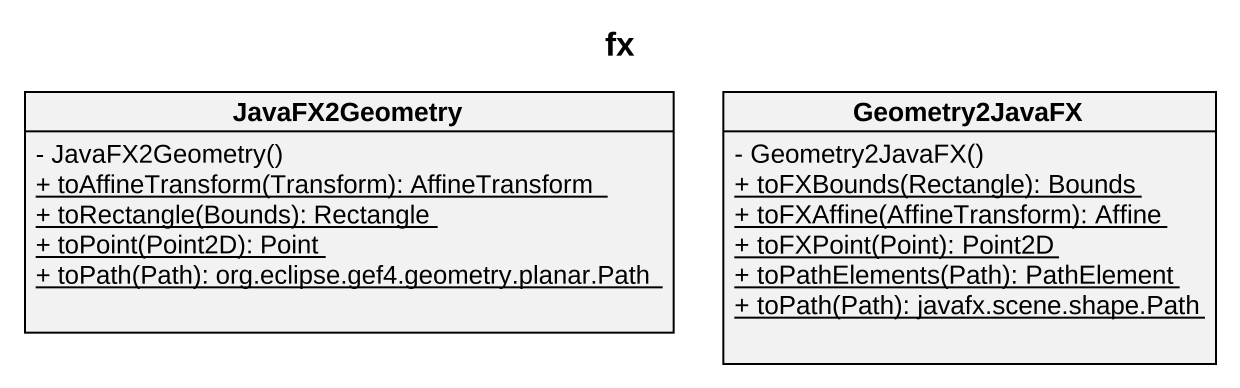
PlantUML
@startuml
title fx
hide circle
hide empty members
skinparam classAttributeIconSize 0
class JavaFX2Geometry {
  - JavaFX2Geometry()
  {static} + toAffineTransform(Transform): AffineTransform
  {static} + toRectangle(Bounds): Rectangle
  {static} + toPoint(Point2D): Point
  {static} + toPath(Path): org.eclipse.gef4.geometry.planar.Path
}
class Geometry2JavaFX {
  - Geometry2JavaFX()
  {static} + toFXBounds(Rectangle): Bounds
  {static} + toFXAffine(AffineTransform): Affine
  {static} + toFXPoint(Point): Point2D
  {static} + toPathElements(Path): PathElement
  {static} + toPath(Path): javafx.scene.shape.Path
}
@enduml
